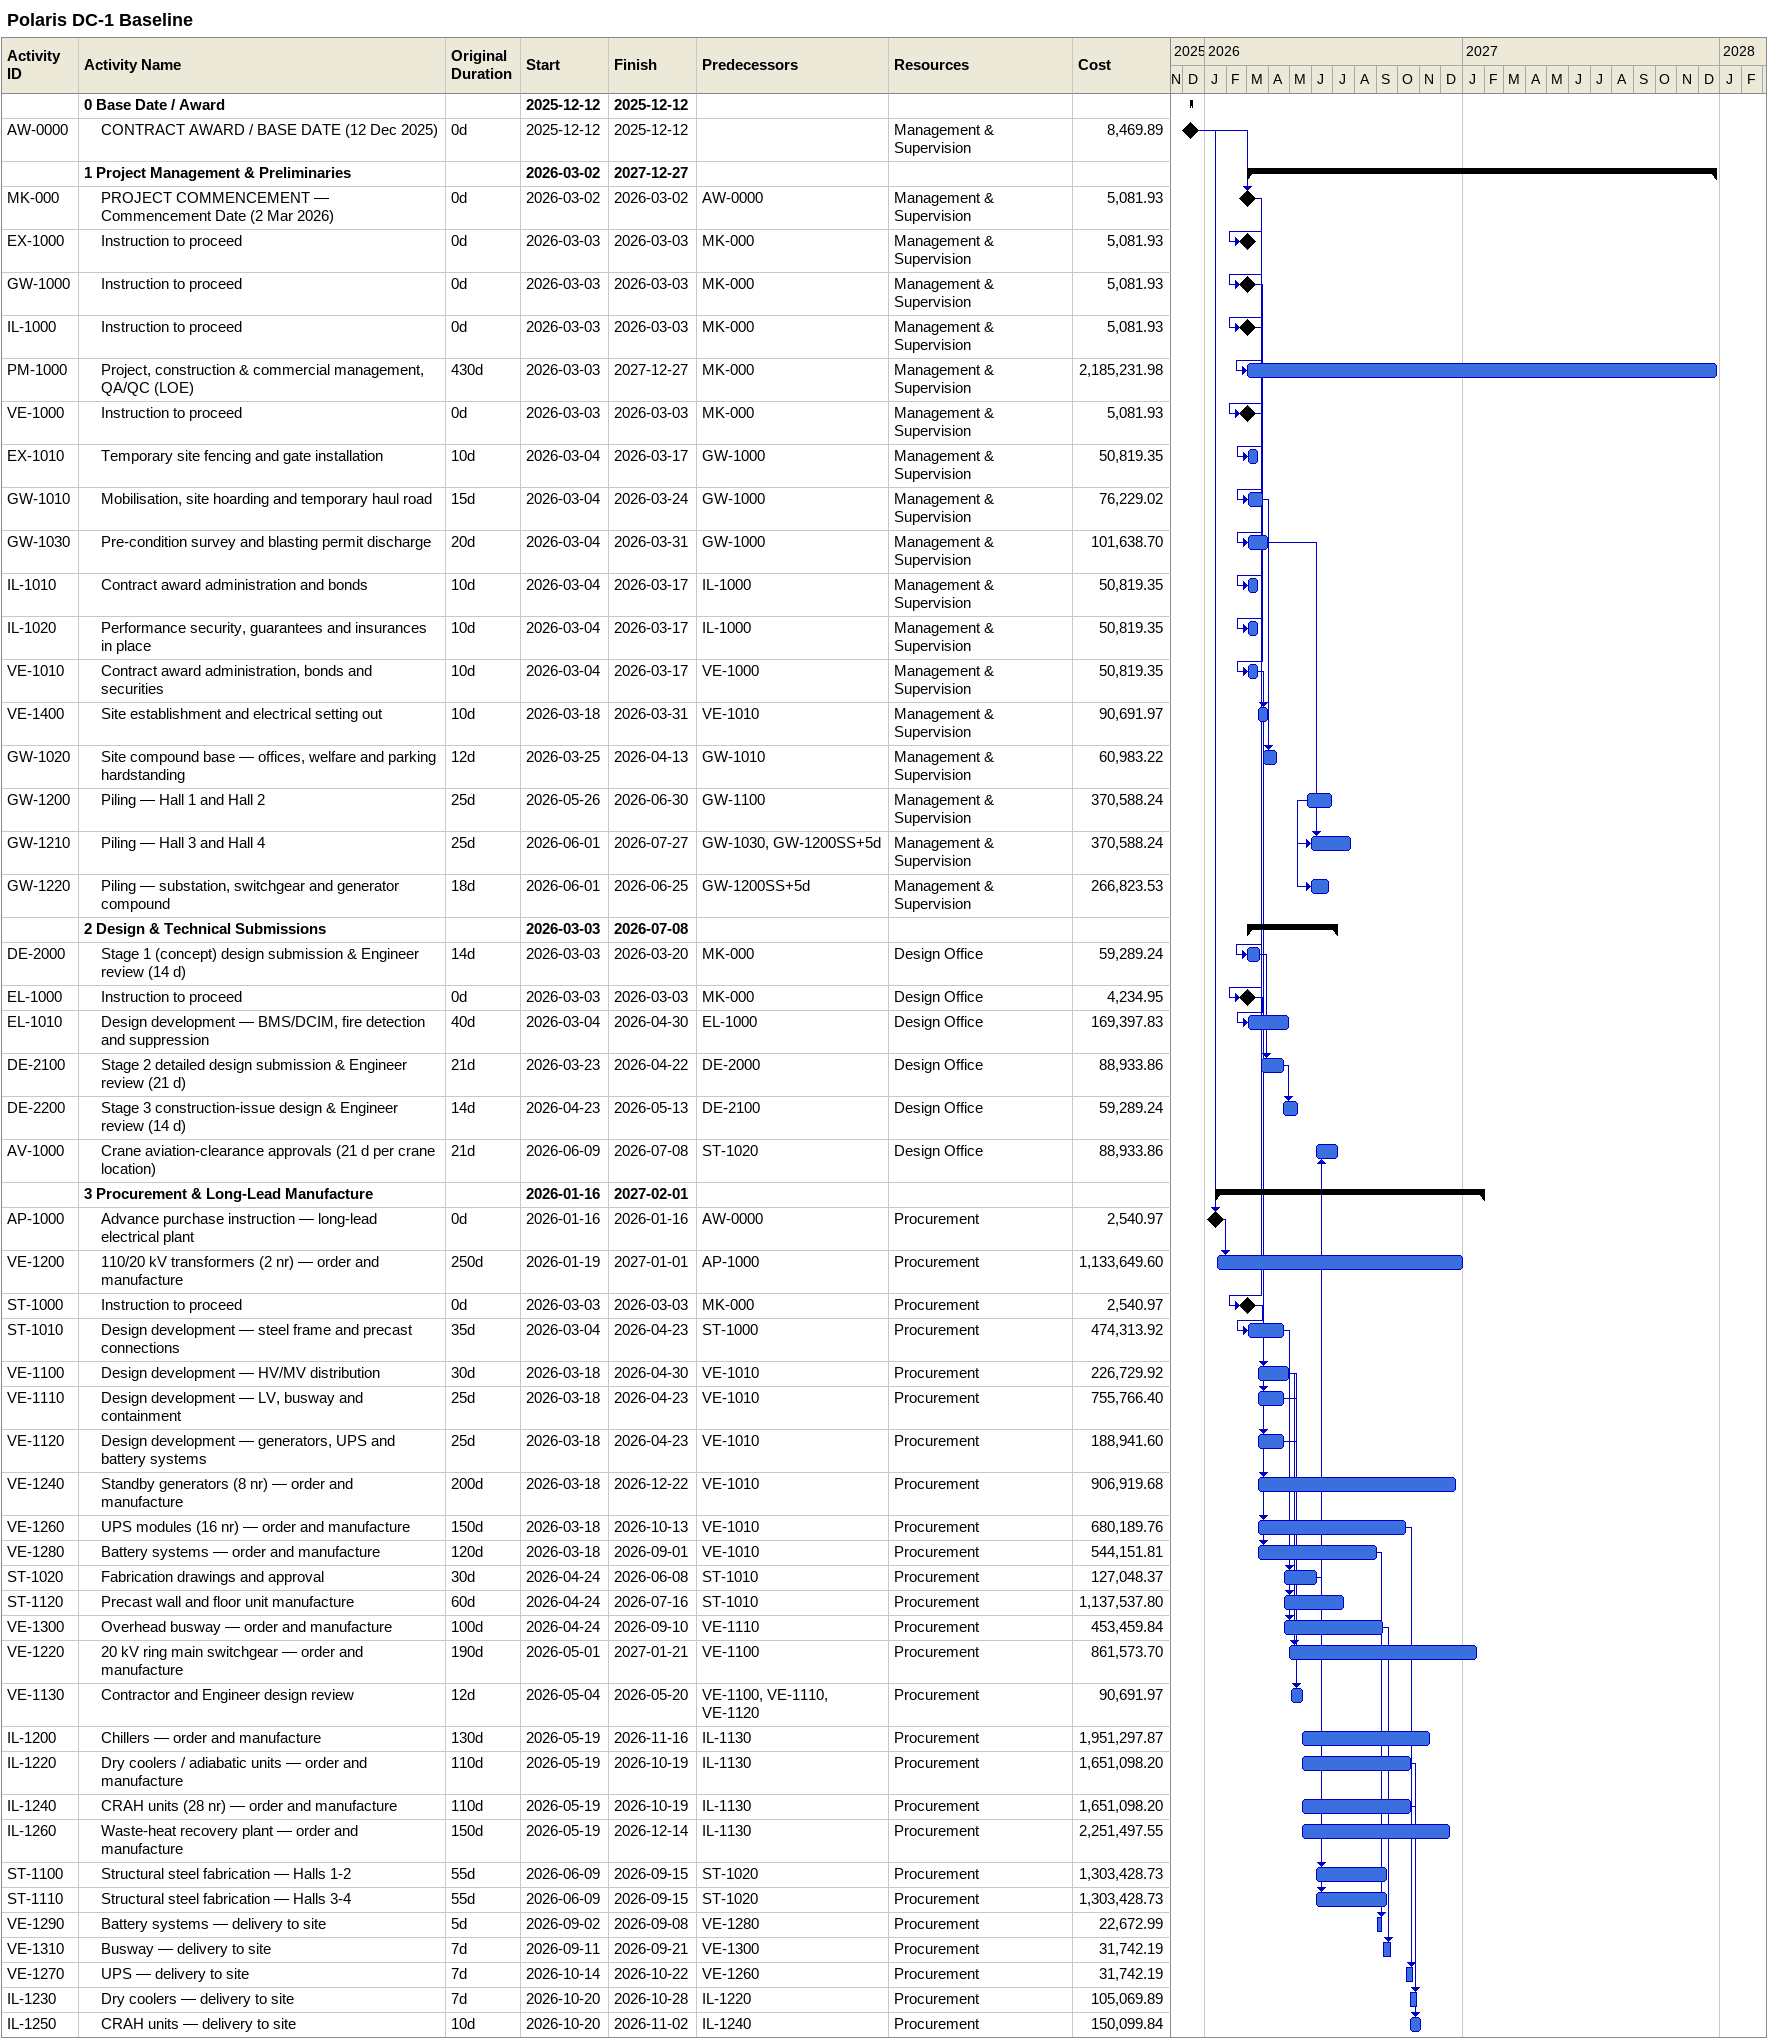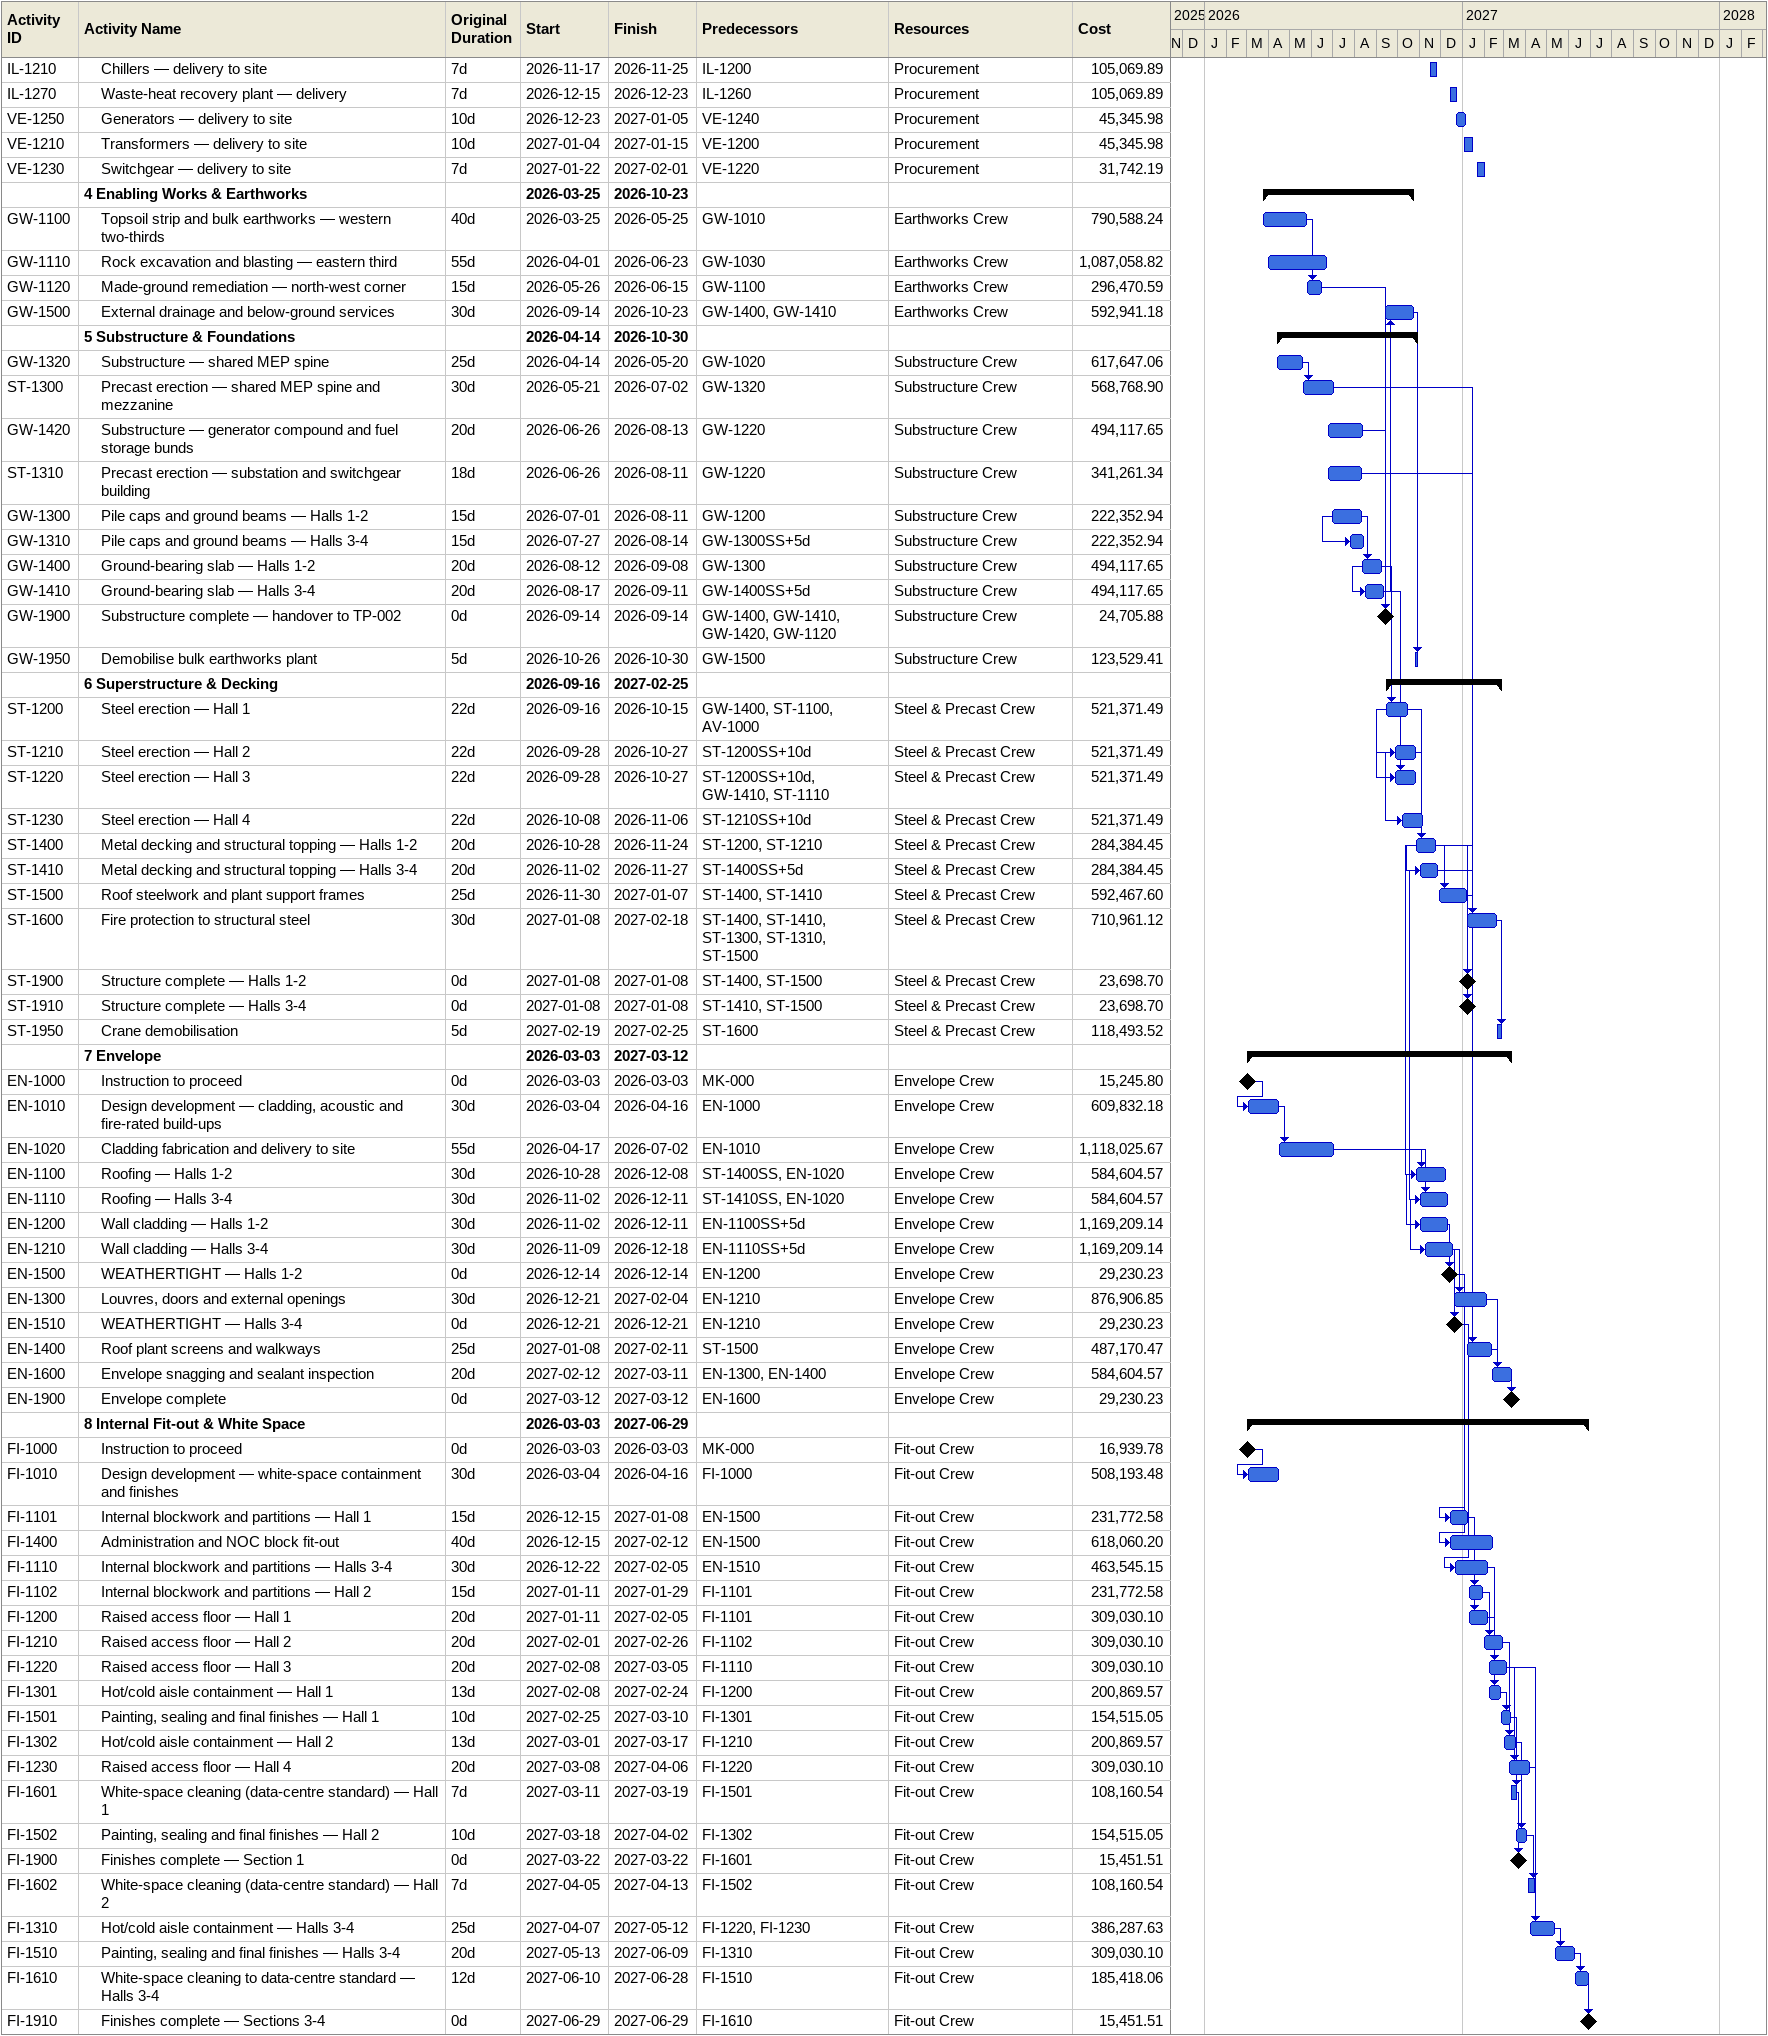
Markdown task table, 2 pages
Polaris DC-1 Baseline

| ID | Level | Task | Original duration | Start | Finish | Predecessors | Resources | Cost |
|---|---|---|---|---|---|---|---|---|
|  | 1 | **0 Base Date / Award** |  | 2025-12-12 | 2025-12-12 |  |  |  |
| AW-0000 | 2 | CONTRACT AWARD / BASE DATE (12 Dec 2025) | 0d | 2025-12-12 | 2025-12-12 |  | Management & Supervision | 8469.89 |
|  | 1 | **1 Project Management & Preliminaries** |  | 2026-03-02 | 2027-12-27 |  |  |  |
| MK-000 | 2 | PROJECT COMMENCEMENT — Commencement Date (2 Mar 2026) | 0d | 2026-03-02 | 2026-03-02 | AW-0000 | Management & Supervision | 5081.93 |
| EX-1000 | 2 | Instruction to proceed | 0d | 2026-03-03 | 2026-03-03 | MK-000 | Management & Supervision | 5081.93 |
| GW-1000 | 2 | Instruction to proceed | 0d | 2026-03-03 | 2026-03-03 | MK-000 | Management & Supervision | 5081.93 |
| IL-1000 | 2 | Instruction to proceed | 0d | 2026-03-03 | 2026-03-03 | MK-000 | Management & Supervision | 5081.93 |
| PM-1000 | 2 | Project, construction & commercial management, QA/QC (LOE) | 430d | 2026-03-03 | 2027-12-27 | MK-000 | Management & Supervision | 2185231.98 |
| VE-1000 | 2 | Instruction to proceed | 0d | 2026-03-03 | 2026-03-03 | MK-000 | Management & Supervision | 5081.93 |
| EX-1010 | 2 | Temporary site fencing and gate installation | 10d | 2026-03-04 | 2026-03-17 | GW-1000 | Management & Supervision | 50819.35 |
| GW-1010 | 2 | Mobilisation, site hoarding and temporary haul road | 15d | 2026-03-04 | 2026-03-24 | GW-1000 | Management & Supervision | 76229.02 |
| GW-1030 | 2 | Pre-condition survey and blasting permit discharge | 20d | 2026-03-04 | 2026-03-31 | GW-1000 | Management & Supervision | 101638.70 |
| IL-1010 | 2 | Contract award administration and bonds | 10d | 2026-03-04 | 2026-03-17 | IL-1000 | Management & Supervision | 50819.35 |
| IL-1020 | 2 | Performance security, guarantees and insurances in place | 10d | 2026-03-04 | 2026-03-17 | IL-1000 | Management & Supervision | 50819.35 |
| VE-1010 | 2 | Contract award administration, bonds and securities | 10d | 2026-03-04 | 2026-03-17 | VE-1000 | Management & Supervision | 50819.35 |
| VE-1400 | 2 | Site establishment and electrical setting out | 10d | 2026-03-18 | 2026-03-31 | VE-1010 | Management & Supervision | 90691.97 |
| GW-1020 | 2 | Site compound base — offices, welfare and parking hardstanding | 12d | 2026-03-25 | 2026-04-13 | GW-1010 | Management & Supervision | 60983.22 |
| GW-1200 | 2 | Piling — Hall 1 and Hall 2 | 25d | 2026-05-26 | 2026-06-30 | GW-1100 | Management & Supervision | 370588.24 |
| GW-1210 | 2 | Piling — Hall 3 and Hall 4 | 25d | 2026-06-01 | 2026-07-27 | GW-1030, GW-1200SS+5d | Management & Supervision | 370588.24 |
| GW-1220 | 2 | Piling — substation, switchgear and generator compound | 18d | 2026-06-01 | 2026-06-25 | GW-1200SS+5d | Management & Supervision | 266823.53 |
|  | 1 | **2 Design & Technical Submissions** |  | 2026-03-03 | 2026-07-08 |  |  |  |
| DE-2000 | 2 | Stage 1 (concept) design submission & Engineer review (14 d) | 14d | 2026-03-03 | 2026-03-20 | MK-000 | Design Office | 59289.24 |
| EL-1000 | 2 | Instruction to proceed | 0d | 2026-03-03 | 2026-03-03 | MK-000 | Design Office | 4234.95 |
| EL-1010 | 2 | Design development — BMS/DCIM, fire detection and suppression | 40d | 2026-03-04 | 2026-04-30 | EL-1000 | Design Office | 169397.83 |
| DE-2100 | 2 | Stage 2 detailed design submission & Engineer review (21 d) | 21d | 2026-03-23 | 2026-04-22 | DE-2000 | Design Office | 88933.86 |
| DE-2200 | 2 | Stage 3 construction-issue design & Engineer review (14 d) | 14d | 2026-04-23 | 2026-05-13 | DE-2100 | Design Office | 59289.24 |
| AV-1000 | 2 | Crane aviation-clearance approvals (21 d per crane location) | 21d | 2026-06-09 | 2026-07-08 | ST-1020 | Design Office | 88933.86 |
|  | 1 | **3 Procurement & Long-Lead Manufacture** |  | 2026-01-16 | 2027-02-01 |  |  |  |
| AP-1000 | 2 | Advance purchase instruction — long-lead electrical plant | 0d | 2026-01-16 | 2026-01-16 | AW-0000 | Procurement | 2540.97 |
| VE-1200 | 2 | 110/20 kV transformers (2 nr) — order and manufacture | 250d | 2026-01-19 | 2027-01-01 | AP-1000 | Procurement | 1133649.60 |
| ST-1000 | 2 | Instruction to proceed | 0d | 2026-03-03 | 2026-03-03 | MK-000 | Procurement | 2540.97 |
| ST-1010 | 2 | Design development — steel frame and precast connections | 35d | 2026-03-04 | 2026-04-23 | ST-1000 | Procurement | 474313.92 |
| VE-1100 | 2 | Design development — HV/MV distribution | 30d | 2026-03-18 | 2026-04-30 | VE-1010 | Procurement | 226729.92 |
| VE-1110 | 2 | Design development — LV, busway and containment | 25d | 2026-03-18 | 2026-04-23 | VE-1010 | Procurement | 755766.40 |
| VE-1120 | 2 | Design development — generators, UPS and battery systems | 25d | 2026-03-18 | 2026-04-23 | VE-1010 | Procurement | 188941.60 |
| VE-1240 | 2 | Standby generators (8 nr) — order and manufacture | 200d | 2026-03-18 | 2026-12-22 | VE-1010 | Procurement | 906919.68 |
| VE-1260 | 2 | UPS modules (16 nr) — order and manufacture | 150d | 2026-03-18 | 2026-10-13 | VE-1010 | Procurement | 680189.76 |
| VE-1280 | 2 | Battery systems — order and manufacture | 120d | 2026-03-18 | 2026-09-01 | VE-1010 | Procurement | 544151.81 |
| ST-1020 | 2 | Fabrication drawings and approval | 30d | 2026-04-24 | 2026-06-08 | ST-1010 | Procurement | 127048.37 |
| ST-1120 | 2 | Precast wall and floor unit manufacture | 60d | 2026-04-24 | 2026-07-16 | ST-1010 | Procurement | 1137537.80 |
| VE-1300 | 2 | Overhead busway — order and manufacture | 100d | 2026-04-24 | 2026-09-10 | VE-1110 | Procurement | 453459.84 |
| VE-1220 | 2 | 20 kV ring main switchgear — order and manufacture | 190d | 2026-05-01 | 2027-01-21 | VE-1100 | Procurement | 861573.70 |
| VE-1130 | 2 | Contractor and Engineer design review | 12d | 2026-05-04 | 2026-05-20 | VE-1100, VE-1110, VE-1120 | Procurement | 90691.97 |
| IL-1200 | 2 | Chillers — order and manufacture | 130d | 2026-05-19 | 2026-11-16 | IL-1130 | Procurement | 1951297.87 |
| IL-1220 | 2 | Dry coolers / adiabatic units — order and manufacture | 110d | 2026-05-19 | 2026-10-19 | IL-1130 | Procurement | 1651098.20 |
| IL-1240 | 2 | CRAH units (28 nr) — order and manufacture | 110d | 2026-05-19 | 2026-10-19 | IL-1130 | Procurement | 1651098.20 |
| IL-1260 | 2 | Waste-heat recovery plant — order and manufacture | 150d | 2026-05-19 | 2026-12-14 | IL-1130 | Procurement | 2251497.55 |
| ST-1100 | 2 | Structural steel fabrication — Halls 1-2 | 55d | 2026-06-09 | 2026-09-15 | ST-1020 | Procurement | 1303428.73 |
| ST-1110 | 2 | Structural steel fabrication — Halls 3-4 | 55d | 2026-06-09 | 2026-09-15 | ST-1020 | Procurement | 1303428.73 |
| VE-1290 | 2 | Battery systems — delivery to site | 5d | 2026-09-02 | 2026-09-08 | VE-1280 | Procurement | 22672.99 |
| VE-1310 | 2 | Busway — delivery to site | 7d | 2026-09-11 | 2026-09-21 | VE-1300 | Procurement | 31742.19 |
| VE-1270 | 2 | UPS — delivery to site | 7d | 2026-10-14 | 2026-10-22 | VE-1260 | Procurement | 31742.19 |
| IL-1230 | 2 | Dry coolers — delivery to site | 7d | 2026-10-20 | 2026-10-28 | IL-1220 | Procurement | 105069.89 |
| IL-1250 | 2 | CRAH units — delivery to site | 10d | 2026-10-20 | 2026-11-02 | IL-1240 | Procurement | 150099.84 |
| IL-1210 | 2 | Chillers — delivery to site | 7d | 2026-11-17 | 2026-11-25 | IL-1200 | Procurement | 105069.89 |
| IL-1270 | 2 | Waste-heat recovery plant — delivery | 7d | 2026-12-15 | 2026-12-23 | IL-1260 | Procurement | 105069.89 |
| VE-1250 | 2 | Generators — delivery to site | 10d | 2026-12-23 | 2027-01-05 | VE-1240 | Procurement | 45345.98 |
| VE-1210 | 2 | Transformers — delivery to site | 10d | 2027-01-04 | 2027-01-15 | VE-1200 | Procurement | 45345.98 |
| VE-1230 | 2 | Switchgear — delivery to site | 7d | 2027-01-22 | 2027-02-01 | VE-1220 | Procurement | 31742.19 |
|  | 1 | **4 Enabling Works & Earthworks** |  | 2026-03-25 | 2026-10-23 |  |  |  |
| GW-1100 | 2 | Topsoil strip and bulk earthworks — western two-thirds | 40d | 2026-03-25 | 2026-05-25 | GW-1010 | Earthworks Crew | 790588.24 |
| GW-1110 | 2 | Rock excavation and blasting — eastern third | 55d | 2026-04-01 | 2026-06-23 | GW-1030 | Earthworks Crew | 1087058.82 |
| GW-1120 | 2 | Made-ground remediation — north-west corner | 15d | 2026-05-26 | 2026-06-15 | GW-1100 | Earthworks Crew | 296470.59 |
| GW-1500 | 2 | External drainage and below-ground services | 30d | 2026-09-14 | 2026-10-23 | GW-1400, GW-1410 | Earthworks Crew | 592941.18 |
|  | 1 | **5 Substructure & Foundations** |  | 2026-04-14 | 2026-10-30 |  |  |  |
| GW-1320 | 2 | Substructure — shared MEP spine | 25d | 2026-04-14 | 2026-05-20 | GW-1020 | Substructure Crew | 617647.06 |
| ST-1300 | 2 | Precast erection — shared MEP spine and mezzanine | 30d | 2026-05-21 | 2026-07-02 | GW-1320 | Substructure Crew | 568768.90 |
| GW-1420 | 2 | Substructure — generator compound and fuel storage bunds | 20d | 2026-06-26 | 2026-08-13 | GW-1220 | Substructure Crew | 494117.65 |
| ST-1310 | 2 | Precast erection — substation and switchgear building | 18d | 2026-06-26 | 2026-08-11 | GW-1220 | Substructure Crew | 341261.34 |
| GW-1300 | 2 | Pile caps and ground beams — Halls 1-2 | 15d | 2026-07-01 | 2026-08-11 | GW-1200 | Substructure Crew | 222352.94 |
| GW-1310 | 2 | Pile caps and ground beams — Halls 3-4 | 15d | 2026-07-27 | 2026-08-14 | GW-1300SS+5d | Substructure Crew | 222352.94 |
| GW-1400 | 2 | Ground-bearing slab — Halls 1-2 | 20d | 2026-08-12 | 2026-09-08 | GW-1300 | Substructure Crew | 494117.65 |
| GW-1410 | 2 | Ground-bearing slab — Halls 3-4 | 20d | 2026-08-17 | 2026-09-11 | GW-1400SS+5d | Substructure Crew | 494117.65 |
| GW-1900 | 2 | Substructure complete — handover to TP-002 | 0d | 2026-09-14 | 2026-09-14 | GW-1400, GW-1410, GW-1420, GW-1120 | Substructure Crew | 24705.88 |
| GW-1950 | 2 | Demobilise bulk earthworks plant | 5d | 2026-10-26 | 2026-10-30 | GW-1500 | Substructure Crew | 123529.41 |
|  | 1 | **6 Superstructure & Decking** |  | 2026-09-16 | 2027-02-25 |  |  |  |
| ST-1200 | 2 | Steel erection — Hall 1 | 22d | 2026-09-16 | 2026-10-15 | GW-1400, ST-1100, AV-1000 | Steel & Precast Crew | 521371.49 |
| ST-1210 | 2 | Steel erection — Hall 2 | 22d | 2026-09-28 | 2026-10-27 | ST-1200SS+10d | Steel & Precast Crew | 521371.49 |
| ST-1220 | 2 | Steel erection — Hall 3 | 22d | 2026-09-28 | 2026-10-27 | ST-1200SS+10d, GW-1410, ST-1110 | Steel & Precast Crew | 521371.49 |
| ST-1230 | 2 | Steel erection — Hall 4 | 22d | 2026-10-08 | 2026-11-06 | ST-1210SS+10d | Steel & Precast Crew | 521371.49 |
| ST-1400 | 2 | Metal decking and structural topping — Halls 1-2 | 20d | 2026-10-28 | 2026-11-24 | ST-1200, ST-1210 | Steel & Precast Crew | 284384.45 |
| ST-1410 | 2 | Metal decking and structural topping — Halls 3-4 | 20d | 2026-11-02 | 2026-11-27 | ST-1400SS+5d | Steel & Precast Crew | 284384.45 |
| ST-1500 | 2 | Roof steelwork and plant support frames | 25d | 2026-11-30 | 2027-01-07 | ST-1400, ST-1410 | Steel & Precast Crew | 592467.60 |
| ST-1600 | 2 | Fire protection to structural steel | 30d | 2027-01-08 | 2027-02-18 | ST-1400, ST-1410, ST-1300, ST-1310, ST-1500 | Steel & Precast Crew | 710961.12 |
| ST-1900 | 2 | Structure complete — Halls 1-2 | 0d | 2027-01-08 | 2027-01-08 | ST-1400, ST-1500 | Steel & Precast Crew | 23698.70 |
| ST-1910 | 2 | Structure complete — Halls 3-4 | 0d | 2027-01-08 | 2027-01-08 | ST-1410, ST-1500 | Steel & Precast Crew | 23698.70 |
| ST-1950 | 2 | Crane demobilisation | 5d | 2027-02-19 | 2027-02-25 | ST-1600 | Steel & Precast Crew | 118493.52 |
|  | 1 | **7 Envelope** |  | 2026-03-03 | 2027-03-12 |  |  |  |
| EN-1000 | 2 | Instruction to proceed | 0d | 2026-03-03 | 2026-03-03 | MK-000 | Envelope Crew | 15245.80 |
| EN-1010 | 2 | Design development — cladding, acoustic and fire-rated build-ups | 30d | 2026-03-04 | 2026-04-16 | EN-1000 | Envelope Crew | 609832.18 |
| EN-1020 | 2 | Cladding fabrication and delivery to site | 55d | 2026-04-17 | 2026-07-02 | EN-1010 | Envelope Crew | 1118025.67 |
| EN-1100 | 2 | Roofing — Halls 1-2 | 30d | 2026-10-28 | 2026-12-08 | ST-1400SS, EN-1020 | Envelope Crew | 584604.57 |
| EN-1110 | 2 | Roofing — Halls 3-4 | 30d | 2026-11-02 | 2026-12-11 | ST-1410SS, EN-1020 | Envelope Crew | 584604.57 |
| EN-1200 | 2 | Wall cladding — Halls 1-2 | 30d | 2026-11-02 | 2026-12-11 | EN-1100SS+5d | Envelope Crew | 1169209.14 |
| EN-1210 | 2 | Wall cladding — Halls 3-4 | 30d | 2026-11-09 | 2026-12-18 | EN-1110SS+5d | Envelope Crew | 1169209.14 |
| EN-1500 | 2 | WEATHERTIGHT — Halls 1-2 | 0d | 2026-12-14 | 2026-12-14 | EN-1200 | Envelope Crew | 29230.23 |
| EN-1300 | 2 | Louvres, doors and external openings | 30d | 2026-12-21 | 2027-02-04 | EN-1210 | Envelope Crew | 876906.85 |
| EN-1510 | 2 | WEATHERTIGHT — Halls 3-4 | 0d | 2026-12-21 | 2026-12-21 | EN-1210 | Envelope Crew | 29230.23 |
| EN-1400 | 2 | Roof plant screens and walkways | 25d | 2027-01-08 | 2027-02-11 | ST-1500 | Envelope Crew | 487170.47 |
| EN-1600 | 2 | Envelope snagging and sealant inspection | 20d | 2027-02-12 | 2027-03-11 | EN-1300, EN-1400 | Envelope Crew | 584604.57 |
| EN-1900 | 2 | Envelope complete | 0d | 2027-03-12 | 2027-03-12 | EN-1600 | Envelope Crew | 29230.23 |
|  | 1 | **8 Internal Fit-out & White Space** |  | 2026-03-03 | 2027-06-29 |  |  |  |
| FI-1000 | 2 | Instruction to proceed | 0d | 2026-03-03 | 2026-03-03 | MK-000 | Fit-out Crew | 16939.78 |
| FI-1010 | 2 | Design development — white-space containment and finishes | 30d | 2026-03-04 | 2026-04-16 | FI-1000 | Fit-out Crew | 508193.48 |
| FI-1101 | 2 | Internal blockwork and partitions — Hall 1 | 15d | 2026-12-15 | 2027-01-08 | EN-1500 | Fit-out Crew | 231772.58 |
| FI-1400 | 2 | Administration and NOC block fit-out | 40d | 2026-12-15 | 2027-02-12 | EN-1500 | Fit-out Crew | 618060.20 |
| FI-1110 | 2 | Internal blockwork and partitions — Halls 3-4 | 30d | 2026-12-22 | 2027-02-05 | EN-1510 | Fit-out Crew | 463545.15 |
| FI-1102 | 2 | Internal blockwork and partitions — Hall 2 | 15d | 2027-01-11 | 2027-01-29 | FI-1101 | Fit-out Crew | 231772.58 |
| FI-1200 | 2 | Raised access floor — Hall 1 | 20d | 2027-01-11 | 2027-02-05 | FI-1101 | Fit-out Crew | 309030.10 |
| FI-1210 | 2 | Raised access floor — Hall 2 | 20d | 2027-02-01 | 2027-02-26 | FI-1102 | Fit-out Crew | 309030.10 |
| FI-1220 | 2 | Raised access floor — Hall 3 | 20d | 2027-02-08 | 2027-03-05 | FI-1110 | Fit-out Crew | 309030.10 |
| FI-1301 | 2 | Hot/cold aisle containment — Hall 1 | 13d | 2027-02-08 | 2027-02-24 | FI-1200 | Fit-out Crew | 200869.57 |
| FI-1501 | 2 | Painting, sealing and final finishes — Hall 1 | 10d | 2027-02-25 | 2027-03-10 | FI-1301 | Fit-out Crew | 154515.05 |
| FI-1302 | 2 | Hot/cold aisle containment — Hall 2 | 13d | 2027-03-01 | 2027-03-17 | FI-1210 | Fit-out Crew | 200869.57 |
| FI-1230 | 2 | Raised access floor — Hall 4 | 20d | 2027-03-08 | 2027-04-06 | FI-1220 | Fit-out Crew | 309030.10 |
| FI-1601 | 2 | White-space cleaning (data-centre standard) — Hall 1 | 7d | 2027-03-11 | 2027-03-19 | FI-1501 | Fit-out Crew | 108160.54 |
| FI-1502 | 2 | Painting, sealing and final finishes — Hall 2 | 10d | 2027-03-18 | 2027-04-02 | FI-1302 | Fit-out Crew | 154515.05 |
| FI-1900 | 2 | Finishes complete — Section 1 | 0d | 2027-03-22 | 2027-03-22 | FI-1601 | Fit-out Crew | 15451.51 |
| FI-1602 | 2 | White-space cleaning (data-centre standard) — Hall 2 | 7d | 2027-04-05 | 2027-04-13 | FI-1502 | Fit-out Crew | 108160.54 |
| FI-1310 | 2 | Hot/cold aisle containment — Halls 3-4 | 25d | 2027-04-07 | 2027-05-12 | FI-1220, FI-1230 | Fit-out Crew | 386287.63 |
| FI-1510 | 2 | Painting, sealing and final finishes — Halls 3-4 | 20d | 2027-05-13 | 2027-06-09 | FI-1310 | Fit-out Crew | 309030.10 |
| FI-1610 | 2 | White-space cleaning to data-centre standard — Halls 3-4 | 12d | 2027-06-10 | 2027-06-28 | FI-1510 | Fit-out Crew | 185418.06 |
| FI-1910 | 2 | Finishes complete — Sections 3-4 | 0d | 2027-06-29 | 2027-06-29 | FI-1610 | Fit-out Crew | 15451.51 |
